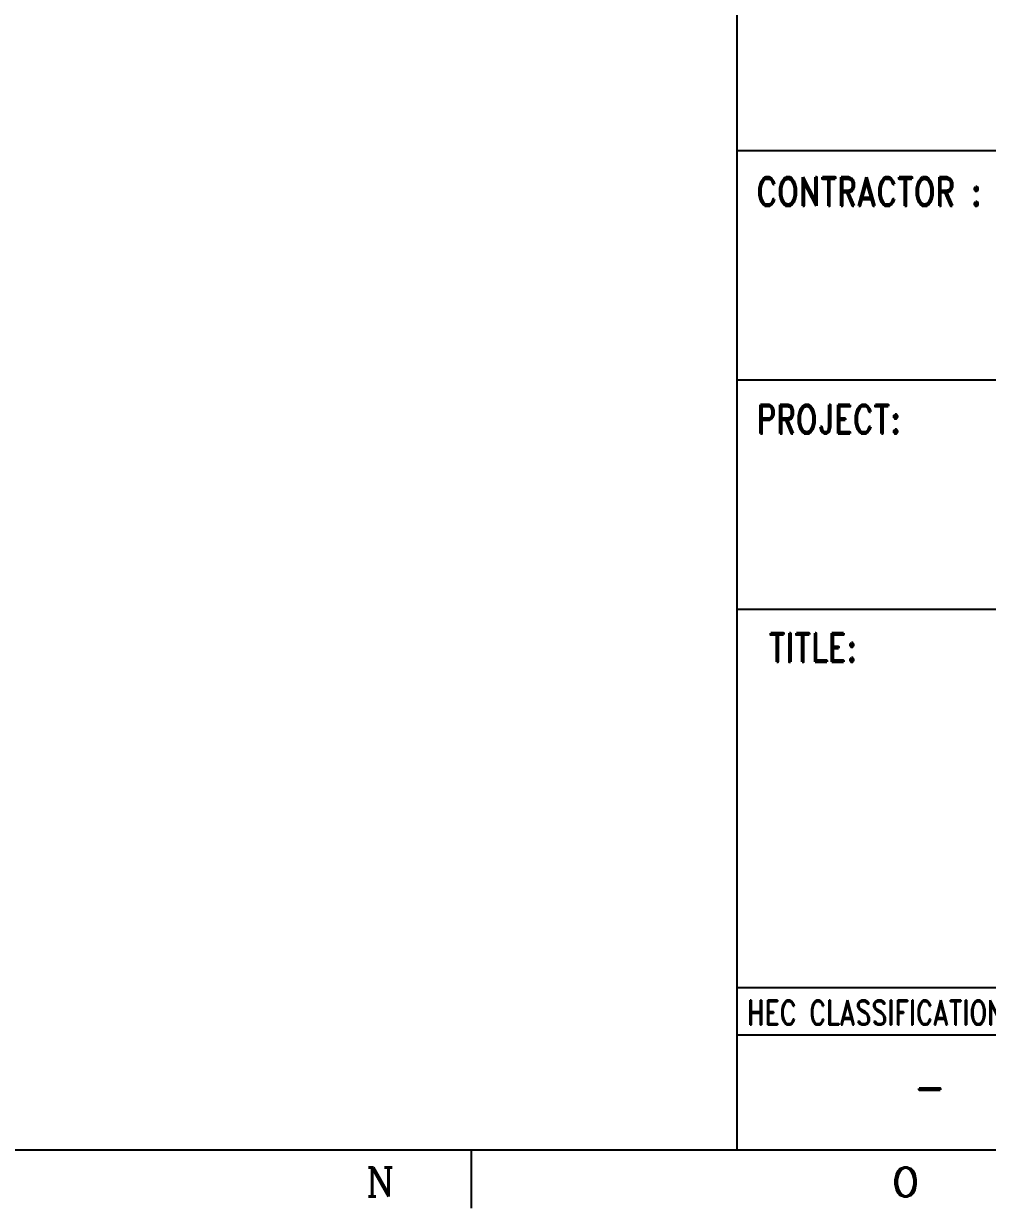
# Model space of a CAD drawing. Header units: millimetres. Extents: x 4080735 to 4152075, y -451436 to -400976.
# Drawn here: x 4133427 to 4140560, y -450812 to -442049 of the extents above; entities that cross this region are included whole.
import ezdxf
from ezdxf.enums import TextEntityAlignment as Align

# ---------------------------------------------------------------- set-up
doc = ezdxf.new("R2010")
doc.units = ezdxf.units.MM
doc.header["$LTSCALE"] = 60
doc.layers.add('1', color=7, linetype='Continuous')
doc.layers.add('TAN-TIT', color=30, linetype='Continuous')
doc.styles.add('COM', font='COMPLEX', dxfattribs={"height": 5})
doc.styles.add('RD20', font='ROMAND.SHX', dxfattribs={"width": 0.8, "height": 2})
doc.styles.add('RD6', font='ROMAND.shx', dxfattribs={"width": 0.83, "height": 6})

# ---------------------------------------------------------------- blocks, each defined once
blk = doc.blocks.new('BORDER')
at = {"layer": 'TAN-TIT'}
for p, q in [((193237, 44987), (193237, 3520)), ((193237, 28163), (232823, 28163)), ((193237, 22508), (232823, 22508)), ((193237, 16852), (232823, 16852)), ((193237, 7521), (232823, 7521)), ((232823, 6348), (193237, 6348)), ((4977, 3520), (232823, 3520)), ((186677, 3520), (186677, 2078))]:
    blk.add_line(p, q, dxfattribs=at)
at = {"layer": 'TAN-TIT', "style": 'RD6'}
for s, height, width, p in [('CONTRACTOR :', 706.9, 0.8, (193724, 26794)), ('PROJECT:', 706.9, 0.8, (193724, 21182)), ('TITLE:', 706.9, 0.8, (194025, 15551)), ('HEC CLASSIFICATION NO.', 612, 0.75, (193489, 6598))]:
    blk.add_text(s, height=height, dxfattribs=dict(at, width=width)).set_placement(p)
at = {"layer": 'TAN-TIT', "style": 'COM'}
for s, p in [('N', (184082, 2366)), ('O', (197060, 2366))]:
    blk.add_text(s, height=721, dxfattribs=at).set_placement(p)

msp = doc.modelspace()

# ---------------------------------------------------------------- block references
at = {"layer": '1', "xscale": 0.3, "yscale": 0.3, "zscale": 0.3}
msp.add_blockref('BORDER', (4080734.8, -451435.5), dxfattribs=at)

# ---------------------------------------------------------------- texts
at = {"style": 'RD20'}
msp.add_text('-', height=212.1, dxfattribs=at).set_placement((4140133.2, -450026.2), align=Align.CENTER)

doc.saveas('drawing.dxf')
